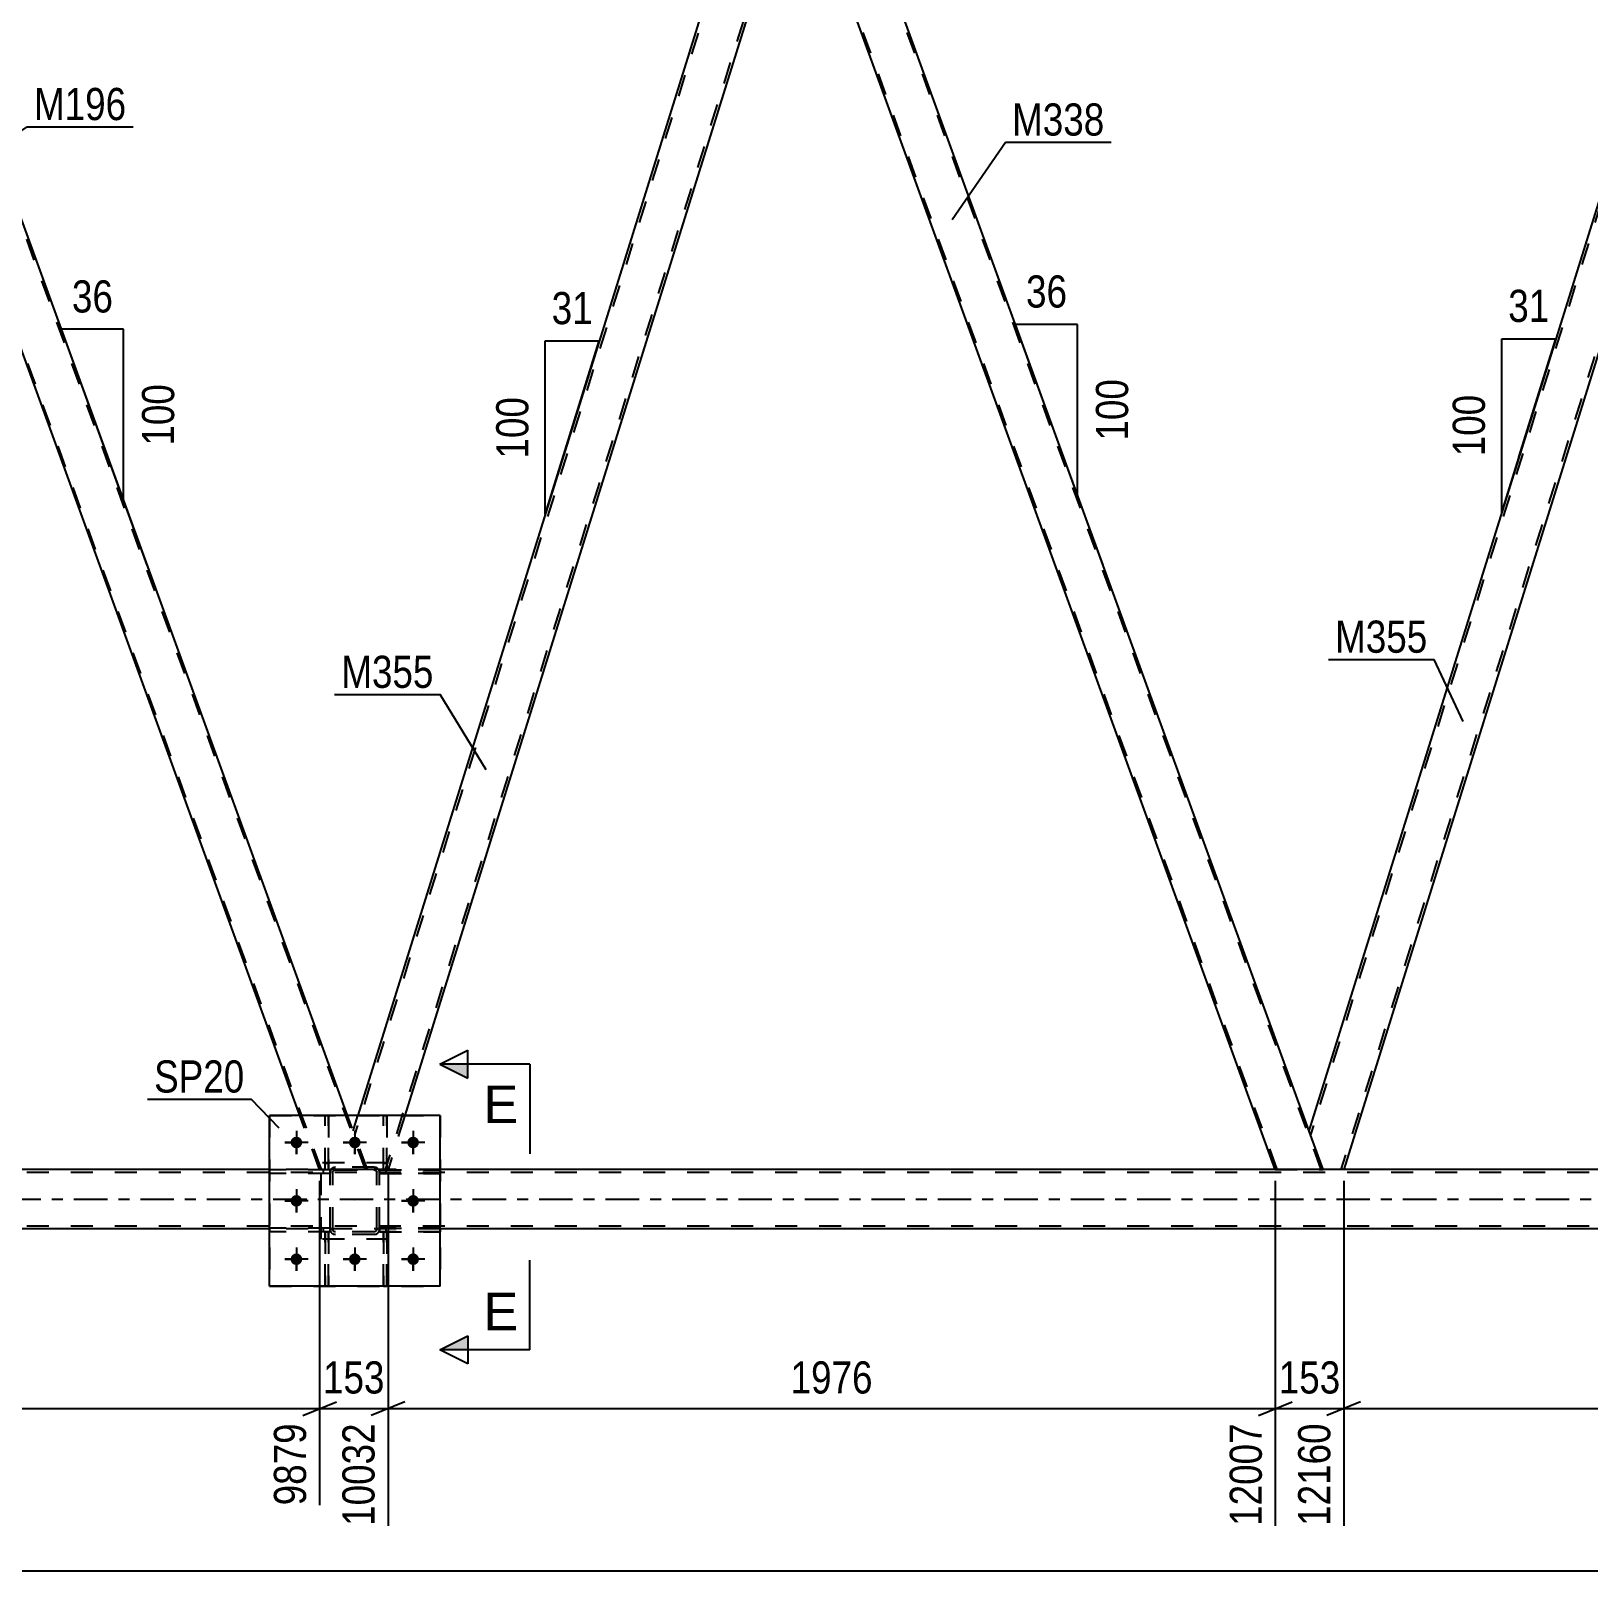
# Model space of a CAD drawing. Header units: millimetres. Extents: x 0 to 841, y 0 to 594.
# Drawn here: x 479.6 to 618.4, y 280.7 to 417.8 of the extents above; entities that cross this region are included whole.
import ezdxf

# ---------------------------------------------------------------- set-up
doc = ezdxf.new("R2010")
doc.units = ezdxf.units.MM
doc.linetypes.add('DXK_LINE_DOT2', pattern=[3.9198, 1.9599, -1.9599])
doc.linetypes.add('DXK_LINE_DOT3', pattern=[5.9187, 2.979, -0.9799, 0.9799, -0.9799])
doc.styles.add('Arial', font='ARIAL.TTF', dxfattribs={"height": 0.2})
doc.styles.add('Arial Narrow', font='ARIALN.TTF', dxfattribs={"height": 0.2})

# ---------------------------------------------------------------- blocks, each defined once
blk = doc.blocks.new('Part-318888822-4129 - 3653')
at = {"color": 7, "linetype": 'DXK_LINE_DOT2'}
for p, q in [((506.11, 310.87), (505.79, 310.87)), ((505.79, 310.87), (505.79, 306.04)), ((506.11, 306.04), (506.11, 310.87)), ((505.79, 310.27), (506.11, 310.27)), ((505.79, 306.04), (506.11, 306.04))]:
    blk.add_line(p, q, dxfattribs=at)
blk = doc.blocks.new('Part-318888822-4118 - 3653')
at = {"color": 7, "linetype": 'DXK_LINE_DOT2'}
for p, q in [((510.99, 306.04), (510.99, 310.87)), ((510.99, 310.87), (511.31, 310.87)), ((511.31, 310.87), (511.31, 306.04)), ((510.99, 310.27), (511.31, 310.27)), ((511.31, 306.04), (510.99, 306.04))]:
    blk.add_line(p, q, dxfattribs=at)
blk = doc.blocks.new('Part-318888822-4147 - 3653')
at = {"color": 2, "linetype": 'Continuous'}
for p, q in [((505.79, 321.24), (505.79, 321.24)), ((506.11, 321.24), (505.79, 321.24)), ((506.11, 321.24), (506.11, 321.24))]:
    blk.add_line(p, q, dxfattribs=at)
at = {"color": 7, "linetype": 'DXK_LINE_DOT2'}
for p, q in [((505.79, 316.39), (505.79, 321.24)), ((506.11, 316.39), (506.11, 321.24)), ((505.79, 316.99), (506.11, 316.99)), ((506.11, 316.39), (505.79, 316.39))]:
    blk.add_line(p, q, dxfattribs=at)
blk = doc.blocks.new('Part-318888822-4210 - 3653')
at = {"color": 7, "linetype": 'DXK_LINE_DOT2'}
for p, q in [((506.24, 316.4), (500.84, 316.4)), ((500.84, 316.08), (500.84, 316.4)), ((505.64, 316.08), (505.64, 316.4)), ((506.24, 316.4), (506.24, 316.08)), ((506.24, 316.08), (500.84, 316.08))]:
    blk.add_line(p, q, dxfattribs=at)
blk = doc.blocks.new('Part-318888822-4138 - 3653')
at = {"color": 2, "linetype": 'Continuous'}
for p, q in [((510.99, 321.24), (510.99, 321.24)), ((511.31, 321.24), (510.99, 321.24)), ((511.31, 321.24), (511.31, 321.24))]:
    blk.add_line(p, q, dxfattribs=at)
at = {"color": 7, "linetype": 'DXK_LINE_DOT2'}
for p, q in [((510.99, 316.39), (510.99, 321.24)), ((511.31, 316.39), (511.31, 321.24)), ((510.99, 316.99), (511.31, 316.99)), ((511.31, 316.39), (510.99, 316.39))]:
    blk.add_line(p, q, dxfattribs=at)
blk = doc.blocks.new('Part-318888822-4137 - 3653')
at = {"color": 7, "linetype": 'DXK_LINE_DOT2'}
for p, q in [((506.24, 311.2), (500.84, 311.2)), ((500.84, 310.88), (500.84, 311.2)), ((506.24, 310.88), (500.84, 310.88)), ((505.64, 310.88), (505.64, 311.2)), ((506.24, 311.2), (506.24, 310.88))]:
    blk.add_line(p, q, dxfattribs=at)
blk = doc.blocks.new('Part-318888822-3937 - 3653')
at = {"color": 7, "linetype": 'DXK_LINE_DOT2'}
for p, q in [((500.84, 321.24), (516.04, 321.24)), ((500.84, 321.24), (500.84, 306.04)), ((516.04, 321.24), (516.04, 306.04)), ((500.84, 306.04), (516.04, 306.04))]:
    blk.add_line(p, q, dxfattribs=at)
blk = doc.blocks.new('Part-318888822-4220 - 3653')
at = {"color": 7, "linetype": 'DXK_LINE_DOT2'}
for p, q in [((546.81, 436.36), (546.78, 436.36)), ((546.78, 436.36), (547.12, 436.36)), ((547.84, 433.44), (546.78, 436.36)), ((590.6, 316.42), (546.95, 436.36)), ((551.04, 436.36), (550.7, 436.36)), ((550.7, 436.36), (550.87, 436.36)), ((594.52, 316.42), (550.87, 436.36)), ((594.69, 316.42), (593.44, 319.84)), ((590.43, 316.42), (594.69, 316.42))]:
    blk.add_line(p, q, dxfattribs=at)
at = {"color": 2, "linetype": 'Continuous'}
for p, q in [((550.7, 436.36), (547.12, 436.36)), ((593.44, 319.84), (551.04, 436.36)), ((590.43, 316.42), (547.84, 433.44))]:
    blk.add_line(p, q, dxfattribs=at)
blk = doc.blocks.new('Part-318888822-3956 - 3653')
at = {"color": 7, "linetype": 'DXK_LINE_DOT2'}
for p, q in [((505.79, 316.39), (505.79, 321.24)), ((505.79, 321.24), (506.11, 321.24)), ((506.11, 321.24), (506.11, 316.39)), ((505.79, 316.99), (506.11, 316.99)), ((506.11, 316.39), (505.79, 316.39))]:
    blk.add_line(p, q, dxfattribs=at)
blk = doc.blocks.new('Bolt-318888822-3957 - 3653')
at = {"linetype": 'Continuous'}
for points in [[(503.76, 318.84, -1), (502.72, 318.84, -1)], [(508.96, 318.84, -1), (507.92, 318.84, -1)], [(514.16, 318.84, -1), (513.12, 318.84, -1)], [(503.76, 313.64, -1), (502.72, 313.64, -1)], [(514.16, 313.64, -1), (513.12, 313.64, -1)], [(503.76, 308.44, -1), (502.72, 308.44, -1)], [(508.96, 308.44, -1), (507.92, 308.44, -1)], [(514.16, 308.44, -1), (513.12, 308.44, -1)]]:
    blk.add_hatch(color=1, dxfattribs=at).paths.add_polyline_path(points)
at = {"color": 1, "linetype": 'Continuous'}
for p, q in [((503.24, 319.88), (503.24, 317.8)), ((508.44, 319.88), (508.44, 317.8)), ((513.64, 319.88), (513.64, 317.8)), ((504.28, 318.84), (502.2, 318.84)), ((509.48, 318.84), (507.4, 318.84)), ((514.68, 318.84), (512.6, 318.84)), ((504.28, 313.64), (502.2, 313.64)), ((503.24, 314.68), (503.24, 312.6)), ((514.68, 313.64), (512.6, 313.64)), ((513.64, 314.68), (513.64, 312.6)), ((503.24, 309.48), (503.24, 307.4)), ((508.44, 309.48), (508.44, 307.4)), ((513.64, 309.48), (513.64, 307.4)), ((504.28, 308.44), (502.2, 308.44)), ((509.48, 308.44), (507.4, 308.44)), ((514.68, 308.44), (512.6, 308.44))]:
    blk.add_line(p, q, dxfattribs=at)
blk = doc.blocks.new('Part-318888822-3978 - 3653')
at = {"color": 7, "linetype": 'DXK_LINE_DOT2'}
for p, q in [((505.79, 306.04), (505.79, 310.87)), ((505.79, 310.87), (506.11, 310.87)), ((506.11, 310.87), (506.11, 306.04)), ((505.79, 310.27), (506.11, 310.27)), ((506.11, 306.04), (505.79, 306.04))]:
    blk.add_line(p, q, dxfattribs=at)
blk = doc.blocks.new('Part-318888822-3983 - 3653')
at = {"color": 2, "linetype": 'Continuous'}
for p, q in [((629.73, 436.36), (593.43, 319.89)), ((631.91, 436.36), (630.23, 436.36)), ((632.98, 433.44), (631.91, 436.36)), ((632.99, 433.39), (596.53, 316.42)), ((594.69, 316.42), (593.44, 319.84))]:
    blk.add_line(p, q, dxfattribs=at)
at = {"color": 7, "linetype": 'DXK_LINE_DOT2'}
for p, q in [((629.98, 436.36), (593.56, 319.52)), ((630.23, 436.36), (629.73, 436.36)), ((632.86, 433.76), (596.28, 316.42)), ((632.99, 433.39), (632.98, 433.44)), ((632.99, 433.39), (632.98, 433.44)), ((593.43, 319.89), (593.44, 319.84)), ((596.53, 316.42), (594.69, 316.42))]:
    blk.add_line(p, q, dxfattribs=at)
blk = doc.blocks.new('Part-318888822-3988 - 3653')
at = {"color": 2, "linetype": 'Continuous'}
for p, q in [((465.44, 437.64), (461.18, 437.64)), ((507.8, 321.24), (465.44, 437.64)), ((503.55, 321.24), (462.71, 433.44))]:
    blk.add_line(p, q, dxfattribs=at)
at = {"color": 7, "linetype": 'DXK_LINE_DOT2'}
for p, q in [((461.18, 437.64), (462.71, 433.44)), ((505.47, 316.42), (461.35, 437.64)), ((509.39, 316.42), (465.27, 437.64)), ((505.3, 316.42), (503.55, 321.24)), ((509.56, 316.42), (507.8, 321.24)), ((509.56, 316.42), (505.3, 316.42))]:
    blk.add_line(p, q, dxfattribs=at)
blk = doc.blocks.new('Part-318888822-4036 - 3653')
at = {"color": 7, "linetype": 'DXK_LINE_DOT2'}
for p, q in [((511.31, 310.87), (510.99, 310.87)), ((510.99, 310.87), (510.99, 306.04)), ((511.31, 306.04), (511.31, 310.87)), ((510.99, 310.27), (511.31, 310.27)), ((510.99, 306.04), (511.31, 306.04))]:
    blk.add_line(p, q, dxfattribs=at)
blk = doc.blocks.new('Part-318888822-4042 - 3653')
at = {"color": 7, "linetype": 'DXK_LINE_DOT2'}
for p, q in [((506.24, 311.2), (500.84, 311.2)), ((500.84, 311.2), (500.84, 310.88)), ((506.24, 310.88), (500.84, 310.88)), ((505.64, 310.88), (505.64, 311.2)), ((506.24, 310.88), (506.24, 311.2))]:
    blk.add_line(p, q, dxfattribs=at)
blk = doc.blocks.new('Part-318888822-4051 - 3653')
at = {"color": 7, "linetype": 'DXK_LINE_DOT2'}
for p, q in [((516.04, 316.4), (510.64, 316.4)), ((510.64, 316.4), (510.64, 316.08)), ((511.24, 316.08), (511.24, 316.4)), ((516.04, 316.08), (516.04, 316.4)), ((510.64, 316.08), (516.04, 316.08))]:
    blk.add_line(p, q, dxfattribs=at)
blk = doc.blocks.new('Part-318888822-4054 - 3653')
at = {"color": 7, "linetype": 'DXK_LINE_DOT2'}
for p, q in [((516.04, 311.2), (510.64, 311.2)), ((510.64, 311.2), (510.64, 310.88)), ((510.64, 310.88), (516.04, 310.88)), ((511.24, 310.88), (511.24, 311.2)), ((516.04, 310.88), (516.04, 311.2))]:
    blk.add_line(p, q, dxfattribs=at)
blk = doc.blocks.new('Part-318888822-4057 - 3653')
at = {"color": 7, "linetype": 'DXK_LINE_DOT2'}
for p, q in [((506.24, 316.4), (500.84, 316.4)), ((500.84, 316.4), (500.84, 316.08)), ((505.64, 316.08), (505.64, 316.4)), ((506.24, 316.08), (506.24, 316.4)), ((506.24, 316.08), (500.84, 316.08))]:
    blk.add_line(p, q, dxfattribs=at)
blk = doc.blocks.new('Part-318888822-4062 - 3653')
at = {"color": 2, "linetype": 'Continuous'}
for p, q in [((500.84, 316.42), (260.82, 316.42)), ((671.11, 316.42), (516.04, 316.42)), ((500.84, 311.14), (260.83, 311.14)), ((671.11, 311.14), (516.04, 311.14))]:
    blk.add_line(p, q, dxfattribs=at)
at = {"color": 7, "linetype": 'DXK_LINE_DOT2'}
for p, q in [((516.04, 316.42), (500.84, 316.42)), ((786.94, 316.18), (110.93, 316.18)), ((786.94, 311.38), (110.18, 311.38)), ((516.04, 311.14), (500.84, 311.14))]:
    blk.add_line(p, q, dxfattribs=at)
at = {"color": 7, "linetype": 'DXK_LINE_DOT3'}
blk.add_line((110.55, 313.78), (786.94, 313.78), dxfattribs=at)
blk = doc.blocks.new('Part-318888822-4067 - 3653')
at = {"color": 2, "linetype": 'Continuous'}
for p, q in [((516.04, 321.24), (500.84, 321.24)), ((500.84, 306.04), (500.84, 321.24)), ((516.04, 306.04), (516.04, 321.24)), ((516.04, 306.04), (500.84, 306.04))]:
    blk.add_line(p, q, dxfattribs=at)
blk = doc.blocks.new('Part-318888822-4070 - 3653')
at = {"color": 7, "linetype": 'DXK_LINE_DOT2'}
for p, q in [((510.99, 316.39), (510.99, 321.24)), ((510.99, 321.24), (511.31, 321.24)), ((511.31, 321.24), (511.31, 316.39)), ((510.99, 316.99), (511.31, 316.99)), ((511.31, 316.39), (510.99, 316.39))]:
    blk.add_line(p, q, dxfattribs=at)
blk = doc.blocks.new('Part-318888822-4111 - 3653')
at = {"color": 7, "linetype": 'DXK_LINE_DOT2'}
for p, q in [((511.44, 317.04), (505.44, 317.04)), ((505.44, 310.24), (505.44, 317.04)), ((511.44, 310.24), (511.44, 317.04)), ((511.44, 310.24), (505.44, 310.24))]:
    blk.add_line(p, q, dxfattribs=at)
blk = doc.blocks.new('Bolt-318888822-4112 - 3653')
at = {"color": 1, "linetype": 'Continuous'}
for p, q in [((503.24, 319.88), (503.24, 319.18)), ((508.44, 319.88), (508.44, 319.18)), ((513.64, 319.88), (513.64, 319.18)), ((502.2, 318.84), (502.89, 318.84)), ((503.24, 317.8), (503.24, 318.49)), ((504.28, 318.84), (503.59, 318.84)), ((507.4, 318.84), (508.09, 318.84)), ((508.44, 317.8), (508.44, 318.49)), ((509.48, 318.84), (508.79, 318.84)), ((512.6, 318.84), (513.29, 318.84)), ((513.64, 317.8), (513.64, 318.49)), ((514.68, 318.84), (513.99, 318.84)), ((502.2, 313.64), (502.89, 313.64)), ((503.24, 314.68), (503.24, 313.98)), ((504.28, 313.64), (503.59, 313.64)), ((512.6, 313.64), (513.29, 313.64)), ((513.64, 314.68), (513.64, 313.98)), ((514.68, 313.64), (513.99, 313.64)), ((503.24, 312.6), (503.24, 313.29)), ((513.64, 312.6), (513.64, 313.29)), ((503.24, 309.48), (503.24, 308.78)), ((508.44, 309.48), (508.44, 308.78)), ((513.64, 309.48), (513.64, 308.78)), ((502.2, 308.44), (502.89, 308.44)), ((503.24, 307.4), (503.24, 308.09)), ((504.28, 308.44), (503.59, 308.44)), ((507.4, 308.44), (508.09, 308.44)), ((508.44, 307.4), (508.44, 308.09)), ((509.48, 308.44), (508.79, 308.44)), ((512.6, 308.44), (513.29, 308.44)), ((513.64, 307.4), (513.64, 308.09)), ((514.68, 308.44), (513.99, 308.44))]:
    blk.add_line(p, q, dxfattribs=at)
blk = doc.blocks.new('Part-318888822-4144 - 3653')
at = {"color": 7, "linetype": 'DXK_LINE_DOT2'}
for p, q in [((510.64, 316.08), (510.64, 316.4)), ((510.64, 316.4), (516.04, 316.4)), ((511.24, 316.08), (511.24, 316.4)), ((516.04, 316.4), (516.04, 316.08)), ((516.04, 316.08), (510.64, 316.08))]:
    blk.add_line(p, q, dxfattribs=at)
blk = doc.blocks.new('Part-318888822-4154 - 3653')
at = {"color": 7, "linetype": 'DXK_LINE_DOT2'}
for p, q in [((506.24, 316.16), (506.28, 316.34)), ((506.28, 316.34), (506.24, 316.16)), ((506.54, 316.6), (506.72, 316.64)), ((506.72, 316.64), (506.54, 316.6)), ((506.55, 316.33), (506.63, 316.38)), ((506.63, 316.38), (506.72, 316.4)), ((510.16, 316.64), (506.72, 316.64)), ((506.72, 316.4), (510.16, 316.4)), ((510.16, 316.64), (510.34, 316.6)), ((510.34, 316.6), (510.16, 316.64)), ((510.16, 316.4), (510.25, 316.38)), ((510.25, 316.38), (510.33, 316.33)), ((510.6, 316.34), (510.64, 316.16)), ((510.64, 316.16), (510.6, 316.34)), ((506.24, 311.12), (506.24, 316.16)), ((506.48, 316.16), (506.5, 316.25)), ((506.48, 311.12), (506.48, 316.16)), ((506.5, 316.25), (506.55, 316.33)), ((510.33, 316.33), (510.38, 316.25)), ((510.38, 316.25), (510.4, 316.16)), ((510.4, 311.12), (510.4, 316.16)), ((510.64, 311.12), (510.64, 316.16)), ((506.28, 310.93), (506.24, 311.12)), ((506.24, 311.12), (506.28, 310.93)), ((506.5, 311.02), (506.48, 311.12)), ((506.55, 310.95), (506.5, 311.02)), ((506.63, 310.89), (506.55, 310.95)), ((506.72, 310.88), (506.63, 310.89)), ((510.16, 310.88), (506.72, 310.88)), ((510.25, 310.89), (510.16, 310.88)), ((510.33, 310.95), (510.25, 310.89)), ((510.38, 311.02), (510.33, 310.95)), ((510.4, 311.12), (510.38, 311.02)), ((510.64, 311.12), (510.6, 310.93)), ((510.6, 310.93), (510.64, 311.12)), ((506.72, 310.64), (506.54, 310.67)), ((506.54, 310.67), (506.72, 310.64)), ((510.16, 310.64), (506.72, 310.64)), ((510.34, 310.67), (510.16, 310.64)), ((510.16, 310.64), (510.34, 310.67))]:
    blk.add_line(p, q, dxfattribs=at)
at = {"color": 7, "linetype": 'DXK_LINE_DOT3'}
blk.add_line((508.44, 313.64), (508.44, 313.64), dxfattribs=at)
at = {"color": 7, "linetype": 'DXK_LINE_DOT2'}
for centre, start, end in [((506.72, 316.16), 112.5, 157.5), ((506.72, 316.16), 112.5, 157.5), ((510.16, 316.16), 22.5, 67.5), ((510.16, 316.16), 22.5, 67.5), ((506.72, 311.12), 202.5, 247.5), ((506.72, 311.12), 202.5, 247.5), ((510.16, 311.12), 292.5, 337.5), ((510.16, 311.12), 292.5, 337.5)]:
    blk.add_arc(centre, 0.48, start, end, dxfattribs=at)
blk = doc.blocks.new('Part-318888822-4155 - 3653')
at = {"color": 7, "linetype": 'DXK_LINE_DOT2'}
for p, q in [((511.44, 317.04), (505.44, 317.04)), ((505.44, 310.24), (505.44, 317.04)), ((511.44, 310.24), (511.44, 317.04)), ((511.44, 310.24), (505.44, 310.24))]:
    blk.add_line(p, q, dxfattribs=at)
blk = doc.blocks.new('Part-318888822-4208 - 3653')
at = {"color": 7, "linetype": 'DXK_LINE_DOT2'}
for p, q in [((506.24, 316.16), (506.28, 316.34)), ((506.28, 316.34), (506.24, 316.16)), ((506.54, 316.6), (506.72, 316.64)), ((506.72, 316.64), (506.54, 316.6)), ((506.55, 316.33), (506.63, 316.38)), ((506.63, 316.38), (506.72, 316.4)), ((510.16, 316.64), (506.72, 316.64)), ((506.72, 316.4), (510.16, 316.4)), ((510.16, 316.64), (510.34, 316.6)), ((510.34, 316.6), (510.16, 316.64)), ((510.16, 316.4), (510.25, 316.38)), ((510.25, 316.38), (510.33, 316.33)), ((510.6, 316.34), (510.64, 316.16)), ((510.64, 316.16), (510.6, 316.34)), ((506.24, 311.12), (506.24, 316.16)), ((506.48, 316.16), (506.5, 316.25)), ((506.48, 311.12), (506.48, 316.16)), ((506.5, 316.25), (506.55, 316.33)), ((510.33, 316.33), (510.38, 316.25)), ((510.38, 316.25), (510.4, 316.16)), ((510.4, 311.12), (510.4, 316.16)), ((510.64, 311.12), (510.64, 316.16)), ((506.28, 310.93), (506.24, 311.12)), ((506.24, 311.12), (506.28, 310.93)), ((506.5, 311.02), (506.48, 311.12)), ((506.55, 310.95), (506.5, 311.02)), ((506.63, 310.89), (506.55, 310.95)), ((506.72, 310.88), (506.63, 310.89)), ((510.16, 310.88), (506.72, 310.88)), ((510.25, 310.89), (510.16, 310.88)), ((510.33, 310.95), (510.25, 310.89)), ((510.38, 311.02), (510.33, 310.95)), ((510.4, 311.12), (510.38, 311.02)), ((510.64, 311.12), (510.6, 310.93)), ((510.6, 310.93), (510.64, 311.12)), ((506.72, 310.64), (506.54, 310.67)), ((506.54, 310.67), (506.72, 310.64)), ((510.16, 310.64), (506.72, 310.64)), ((510.34, 310.67), (510.16, 310.64)), ((510.16, 310.64), (510.34, 310.67))]:
    blk.add_line(p, q, dxfattribs=at)
at = {"color": 7, "linetype": 'DXK_LINE_DOT3'}
blk.add_line((508.44, 313.64), (508.44, 313.64), dxfattribs=at)
at = {"color": 7, "linetype": 'DXK_LINE_DOT2'}
for centre, start, end in [((506.72, 316.16), 112.5, 157.5), ((506.72, 316.16), 112.5, 157.5), ((510.16, 316.16), 22.5, 67.5), ((510.16, 316.16), 22.5, 67.5), ((506.72, 311.12), 202.5, 247.5), ((506.72, 311.12), 202.5, 247.5), ((510.16, 311.12), 292.5, 337.5), ((510.16, 311.12), 292.5, 337.5)]:
    blk.add_arc(centre, 0.48, start, end, dxfattribs=at)
blk = doc.blocks.new('Part-318888822-4209 - 3653')
at = {"color": 7, "linetype": 'DXK_LINE_DOT2'}
for p, q in [((510.64, 310.88), (510.64, 311.2)), ((510.64, 311.2), (516.04, 311.2)), ((516.04, 310.88), (510.64, 310.88)), ((511.24, 310.88), (511.24, 311.2)), ((516.04, 311.2), (516.04, 310.88))]:
    blk.add_line(p, q, dxfattribs=at)
blk = doc.blocks.new('Part-318888822-4215 - 3653')
at = {"color": 7, "linetype": 'DXK_LINE_DOT2'}
for p, q in [((544.85, 436.36), (508.43, 319.52)), ((545.1, 436.36), (544.6, 436.36)), ((547.72, 433.76), (511.15, 316.42)), ((547.86, 433.39), (547.84, 433.44)), ((547.86, 433.39), (547.84, 433.44)), ((508.29, 319.89), (508.71, 321.24)), ((512.9, 321.24), (511.4, 316.42)), ((509.56, 316.42), (508.29, 319.89)), ((511.4, 316.42), (509.56, 316.42))]:
    blk.add_line(p, q, dxfattribs=at)
at = {"color": 2, "linetype": 'Continuous'}
for p, q in [((544.6, 436.36), (508.71, 321.24)), ((546.78, 436.36), (545.1, 436.36)), ((547.84, 433.44), (546.78, 436.36)), ((547.86, 433.39), (512.9, 321.24))]:
    blk.add_line(p, q, dxfattribs=at)
blk = doc.blocks.new('StraightDimension-318888822-4567 - 3653')
at = {"color": 7, "linetype": 'Continuous'}
for p, q in [((590.43, 315.42), (590.43, 284.69)), ((596.53, 315.42), (596.53, 284.69)), ((588.93, 294.53), (591.93, 295.73)), ((598.03, 295.73), (595.03, 294.53)), ((590.43, 295.13), (596.53, 295.13))]:
    blk.add_line(p, q, dxfattribs=at)
at = {"color": 0}
blk.add_wipeout([(596.83, 295.88), (596.83, 300.08), (590.14, 300.08), (590.14, 295.88)], dxfattribs=at)
at = {"color": 0, "linetype": 'Continuous'}
blk.add_wipeout([(595.93, 294.43), (591.73, 294.43), (591.73, 284.09), (595.93, 284.09)], dxfattribs=at)
at = {"color": 3, "style": 'Arial Narrow'}
blk.add_text('153', height=2.863, dxfattribs=at).set_placement((590.74, 296.48))
at = {"color": 3, "linetype": 'Continuous', "style": 'Arial Narrow'}
blk.add_text('12160', height=2.863, rotation=90.0002, dxfattribs=at).set_placement((595.33, 284.69))
blk = doc.blocks.new('StraightDimension-318888822-4529 - 3653')
at = {"color": 7, "linetype": 'Continuous'}
for p, q in [((505.3, 315.42), (505.3, 286.52)), ((511.4, 315.42), (511.4, 284.69)), ((503.8, 294.53), (506.8, 295.73)), ((512.9, 295.73), (509.9, 294.53)), ((505.3, 295.13), (511.4, 295.13))]:
    blk.add_line(p, q, dxfattribs=at)
at = {"color": 0}
blk.add_wipeout([(511.69, 295.88), (511.69, 300.08), (505.01, 300.08), (505.01, 295.88)], dxfattribs=at)
at = {"color": 0, "linetype": 'Continuous'}
blk.add_wipeout([(510.8, 294.43), (506.6, 294.43), (506.6, 284.09), (510.8, 284.09)], dxfattribs=at)
at = {"color": 3, "style": 'Arial Narrow'}
blk.add_text('153', height=2.863, dxfattribs=at).set_placement((505.61, 296.48))
at = {"color": 3, "linetype": 'Continuous', "style": 'Arial Narrow'}
blk.add_text('10032', height=2.863, rotation=90.0002, dxfattribs=at).set_placement((510.2, 284.69))
blk = doc.blocks.new('StraightDimension-318888822-4581 - 3653')
at = {"color": 7, "linetype": 'Continuous'}
for p, q in [((596.53, 315.42), (596.53, 284.69)), ((675.57, 315.42), (675.57, 284.69)), ((598.03, 295.73), (595.03, 294.53)), ((674.07, 294.53), (677.07, 295.73)), ((596.53, 295.13), (675.57, 295.13))]:
    blk.add_line(p, q, dxfattribs=at)
at = {"color": 0}
blk.add_wipeout([(640.31, 295.88), (640.31, 300.08), (631.79, 300.08), (631.79, 295.88)], dxfattribs=at)
at = {"color": 3, "style": 'Arial Narrow'}
blk.add_text('1976', height=2.863, dxfattribs=at).set_placement((632.39, 296.48))
at = {"color": 0, "linetype": 'Continuous'}
blk.add_wipeout([(674.97, 294.43), (670.77, 294.43), (670.77, 284.09), (674.97, 284.09)], dxfattribs=at)
at = {"color": 3, "linetype": 'Continuous', "style": 'Arial Narrow'}
blk.add_text('14136', height=2.863, rotation=90.0002, dxfattribs=at).set_placement((674.37, 284.69))
blk = doc.blocks.new('AngleDimension-318888822-4244 - 3653')
at = {"color": 7, "linetype": 'Continuous'}
for p, q in [((572.82, 391.72), (567.28, 391.72)), ((572.82, 376.5), (567.28, 391.72)), ((572.82, 376.5), (572.82, 391.72)), ((575.1, 370.26), (572.82, 376.5))]:
    blk.add_line(p, q, dxfattribs=at)
at = {"color": 0}
for points in [[(572.48, 392.62), (572.48, 396.82), (567.63, 396.82), (567.63, 392.62)], [(577.92, 387.45), (573.72, 387.45), (573.72, 380.77), (577.92, 380.77)]]:
    blk.add_wipeout(points, dxfattribs=at)
at = {"color": 3, "style": 'Arial Narrow'}
blk.add_text('36', height=2.863, dxfattribs=at).set_placement((568.23, 393.22))
blk.add_text('100', height=2.863, rotation=90.0002, dxfattribs=at).set_placement((577.32, 381.37))
blk = doc.blocks.new('AngleDimension-318888822-4258 - 3653')
at = {"color": 7, "linetype": 'Continuous'}
for p, q in [((487.85, 391.28), (482.31, 391.28)), ((487.85, 376.05), (482.31, 391.28)), ((487.85, 376.05), (487.85, 391.28)), ((489.96, 370.26), (487.85, 376.05))]:
    blk.add_line(p, q, dxfattribs=at)
at = {"color": 0}
for points in [[(487.51, 392.18), (487.51, 396.38), (482.65, 396.38), (482.65, 392.18)], [(492.95, 387.01), (488.75, 387.01), (488.75, 380.32), (492.95, 380.32)]]:
    blk.add_wipeout(points, dxfattribs=at)
at = {"color": 3, "style": 'Arial Narrow'}
blk.add_text('36', height=2.863, dxfattribs=at).set_placement((483.25, 392.78))
blk.add_text('100', height=2.863, rotation=90.0002, dxfattribs=at).set_placement((492.35, 380.92))
blk = doc.blocks.new('StraightDimension-318888822-4510 - 3653')
at = {"color": 7, "linetype": 'Continuous'}
for p, q in [((426.27, 315.42), (426.27, 286.52)), ((505.3, 315.42), (505.3, 286.52)), ((427.77, 295.73), (424.77, 294.53)), ((503.8, 294.53), (506.8, 295.73)), ((426.27, 295.13), (505.3, 295.13))]:
    blk.add_line(p, q, dxfattribs=at)
at = {"color": 0}
blk.add_wipeout([(470.04, 295.88), (470.04, 300.08), (461.53, 300.08), (461.53, 295.88)], dxfattribs=at)
at = {"color": 3, "style": 'Arial Narrow'}
blk.add_text('1976', height=2.863, dxfattribs=at).set_placement((462.13, 296.48))
at = {"color": 0, "linetype": 'Continuous'}
blk.add_wipeout([(504.7, 294.43), (500.5, 294.43), (500.5, 285.92), (504.7, 285.92)], dxfattribs=at)
at = {"color": 3, "linetype": 'Continuous', "style": 'Arial Narrow'}
blk.add_text('9879', height=2.863, rotation=90.0002, dxfattribs=at).set_placement((504.1, 286.52))
blk = doc.blocks.new('StraightDimension-318888822-4548 - 3653')
at = {"color": 7, "linetype": 'Continuous'}
for p, q in [((511.4, 315.42), (511.4, 284.69)), ((590.43, 315.42), (590.43, 284.69)), ((512.9, 295.73), (509.9, 294.53)), ((588.93, 294.53), (591.93, 295.73)), ((511.4, 295.13), (590.43, 295.13))]:
    blk.add_line(p, q, dxfattribs=at)
at = {"color": 0}
blk.add_wipeout([(555.17, 295.88), (555.17, 300.08), (546.66, 300.08), (546.66, 295.88)], dxfattribs=at)
at = {"color": 3, "style": 'Arial Narrow'}
blk.add_text('1976', height=2.863, dxfattribs=at).set_placement((547.26, 296.48))
at = {"color": 0, "linetype": 'Continuous'}
blk.add_wipeout([(589.83, 294.43), (585.63, 294.43), (585.63, 284.09), (589.83, 284.09)], dxfattribs=at)
at = {"color": 3, "linetype": 'Continuous', "style": 'Arial Narrow'}
blk.add_text('12007', height=2.863, rotation=90.0002, dxfattribs=at).set_placement((589.23, 284.69))
blk = doc.blocks.new('StraightDimension-318888822-4667 - 3653')
at = {"color": 7, "linetype": 'Continuous'}
blk.add_line((57.78, 280.68), (797.8, 280.68), dxfattribs=at)
blk = doc.blocks.new('AngleDimension-318888822-26910 - 3653')
at = {"color": 7, "linetype": 'Continuous'}
for p, q in [((525.4, 390.24), (530.22, 390.24)), ((525.4, 374.78), (530.22, 390.24)), ((525.4, 374.78), (525.4, 390.24)), ((527.12, 380.29), (530.22, 390.24))]:
    blk.add_line(p, q, dxfattribs=at)
at = {"color": 0}
for points in [[(530.24, 391.14), (530.24, 395.34), (525.38, 395.34), (525.38, 391.14)], [(524.5, 385.85), (520.3, 385.85), (520.3, 379.17), (524.5, 379.17)]]:
    blk.add_wipeout(points, dxfattribs=at)
at = {"color": 3, "style": 'Arial Narrow'}
blk.add_text('31', height=2.863, dxfattribs=at).set_placement((525.98, 391.74))
blk.add_text('100', height=2.863, rotation=90.0002, dxfattribs=at).set_placement((523.9, 379.77))
blk = doc.blocks.new('AngleDimension-318888822-26928 - 3653')
at = {"color": 7, "linetype": 'Continuous'}
for p, q in [((610.6, 390.44), (615.42, 390.44)), ((610.6, 374.97), (615.42, 390.44)), ((610.6, 374.97), (610.6, 390.44)), ((612.13, 379.89), (615.42, 390.44))]:
    blk.add_line(p, q, dxfattribs=at)
at = {"color": 0}
for points in [[(615.43, 391.34), (615.43, 395.54), (610.58, 395.54), (610.58, 391.34)], [(609.7, 386.05), (605.5, 386.05), (605.5, 379.37), (609.7, 379.37)]]:
    blk.add_wipeout(points, dxfattribs=at)
at = {"color": 3, "style": 'Arial Narrow'}
blk.add_text('31', height=2.863, dxfattribs=at).set_placement((611.18, 391.94))
blk.add_text('100', height=2.863, rotation=90.0002, dxfattribs=at).set_placement((609.1, 379.97))
blk = doc.blocks.new('Mark-318888822-4211 - 3653')
at = {"color": 0}
blk.add_wipeout([(515.46, 359.34), (515.46, 362.34), (507.24, 362.34), (507.24, 359.34)], dxfattribs=at)
blk.add_wipeout([(515.46, 359.34), (515.46, 362.34), (507.24, 362.34), (507.24, 359.34)], dxfattribs=at)
at = {"color": 30, "linetype": 'Continuous'}
for p in [(506.64, 358.74), (520.13, 352.03)]:
    blk.add_line(p, (516.06, 358.74), dxfattribs=at)
at = {"color": 3, "style": 'Arial Narrow'}
blk.add_text('M355', height=2.863, dxfattribs=at).set_placement((507.24, 359.34))
blk = doc.blocks.new('Mark-318888822-3979 - 3653')
at = {"color": 0}
blk.add_wipeout([(603.98, 362.47), (603.98, 365.47), (595.76, 365.47), (595.76, 362.47)], dxfattribs=at)
blk.add_wipeout([(603.98, 362.47), (603.98, 365.47), (595.76, 365.47), (595.76, 362.47)], dxfattribs=at)
at = {"color": 30, "linetype": 'Continuous'}
for p in [(595.16, 361.87), (607.17, 356.35)]:
    blk.add_line(p, (604.58, 361.87), dxfattribs=at)
at = {"color": 3, "style": 'Arial Narrow'}
blk.add_text('M355', height=2.863, dxfattribs=at).set_placement((595.76, 362.47))
blk = doc.blocks.new('Mark-318888822-3984 - 3653')
at = {"color": 0}
blk.add_wipeout([(488.09, 409.92), (488.09, 412.92), (479.87, 412.92), (479.87, 409.92)], dxfattribs=at)
blk.add_wipeout([(488.09, 409.92), (488.09, 412.92), (479.87, 412.92), (479.87, 409.92)], dxfattribs=at)
at = {"color": 30, "linetype": 'Continuous'}
for p, q in [((475.14, 406.5), (479.27, 409.32)), ((479.27, 409.32), (488.69, 409.32))]:
    blk.add_line(p, q, dxfattribs=at)
at = {"color": 3, "style": 'Arial Narrow'}
blk.add_text('M196', height=2.863, dxfattribs=at).set_placement((479.87, 409.92))
blk = doc.blocks.new('SectionMark-318888822-5430 - 3653')
at = {"linetype": 'Continuous'}
for points in [[(518.52, 325.82), (518.52, 324.57), (516.02, 325.82)], [(518.52, 301.62), (518.52, 300.37), (516.02, 300.37)]]:
    blk.add_hatch(color=6, dxfattribs=at).paths.add_polyline_path(points)
at = {"color": 6, "linetype": 'Continuous'}
for p, q in [((516.02, 325.82), (518.52, 327.07)), ((518.52, 324.57), (518.52, 327.07)), ((524.02, 325.82), (516.02, 325.82)), ((516.02, 325.82), (518.52, 324.57)), ((524.02, 325.82), (524.02, 317.82)), ((524.02, 300.37), (524.02, 308.37)), ((516.02, 300.37), (518.52, 301.62)), ((518.52, 301.62), (518.52, 299.12)), ((524.02, 300.37), (516.02, 300.37)), ((518.52, 299.12), (516.02, 300.37))]:
    blk.add_line(p, q, dxfattribs=at)
at = {"color": 0, "linetype": 'Continuous'}
for points in [[(523.02, 320.57), (523.02, 324.07), (519.9, 324.07), (519.9, 320.57)], [(523.02, 302.12), (523.02, 305.62), (519.9, 305.62), (519.9, 302.12)]]:
    blk.add_wipeout(points, dxfattribs=at)
at = {"color": 3, "linetype": 'Continuous', "style": 'Arial'}
for p in [(519.9, 320.57), (519.9, 302.12)]:
    blk.add_text('E', height=3.34, dxfattribs=at).set_placement(p)
blk = doc.blocks.new('Mark-318888822-4063 - 3653')
at = {"color": 0}
blk.add_wipeout([(498.61, 323.29), (498.61, 326.29), (490.57, 326.29), (490.57, 323.29)], dxfattribs=at)
blk.add_wipeout([(498.61, 323.29), (498.61, 326.29), (490.57, 326.29), (490.57, 323.29)], dxfattribs=at)
at = {"color": 30, "linetype": 'Continuous'}
for p in [(489.97, 322.69), (501.72, 320.11)]:
    blk.add_line(p, (499.21, 322.69), dxfattribs=at)
at = {"color": 3, "style": 'Arial Narrow'}
blk.add_text('SP20', height=2.863, dxfattribs=at).set_placement((490.57, 323.29))
blk = doc.blocks.new('Mark-318888822-4216 - 3653')
at = {"color": 0}
blk.add_wipeout([(575.21, 408.54), (575.21, 411.54), (566.99, 411.54), (566.99, 408.54)], dxfattribs=at)
blk.add_wipeout([(575.21, 408.54), (575.21, 411.54), (566.99, 411.54), (566.99, 408.54)], dxfattribs=at)
at = {"color": 30, "linetype": 'Continuous'}
for p, q in [((561.66, 401.06), (566.39, 407.94)), ((566.39, 407.94), (575.81, 407.94))]:
    blk.add_line(p, q, dxfattribs=at)
at = {"color": 3, "style": 'Arial Narrow'}
blk.add_text('M338', height=2.863, dxfattribs=at).set_placement((566.99, 408.54))

msp = doc.modelspace()

# ---------------------------------------------------------------- block references
for name in ['Part-318888822-3988 - 3653', 'Part-318888822-4215 - 3653', 'Part-318888822-4220 - 3653', 'Part-318888822-3983 - 3653', 'Part-318888822-3937 - 3653', 'Part-318888822-4067 - 3653', 'Part-318888822-4147 - 3653', 'Part-318888822-3956 - 3653', 'Part-318888822-4138 - 3653', 'Part-318888822-4070 - 3653', 'Bolt-318888822-3957 - 3653', 'Bolt-318888822-4112 - 3653', 'Part-318888822-4062 - 3653', 'Part-318888822-4210 - 3653', 'Part-318888822-4057 - 3653', 'Part-318888822-4111 - 3653', 'Part-318888822-4155 - 3653', 'Part-318888822-4154 - 3653', 'Part-318888822-4208 - 3653', 'Part-318888822-4051 - 3653', 'Part-318888822-4144 - 3653', 'Part-318888822-4137 - 3653', 'Part-318888822-4042 - 3653', 'Part-318888822-4129 - 3653', 'Part-318888822-3978 - 3653', 'Part-318888822-4054 - 3653', 'Part-318888822-4209 - 3653', 'Part-318888822-4118 - 3653', 'Part-318888822-4036 - 3653']:
    msp.add_blockref(name, (0, 0))

# ---------------------------------------------------------------- next in the draw order: block references
for name in ['AngleDimension-318888822-4244 - 3653', 'AngleDimension-318888822-4258 - 3653', 'StraightDimension-318888822-4529 - 3653', 'StraightDimension-318888822-4567 - 3653']:
    msp.add_blockref(name, (0, 0))

# ---------------------------------------------------------------- next in the draw order: block references
for name in ['StraightDimension-318888822-4510 - 3653', 'StraightDimension-318888822-4548 - 3653', 'StraightDimension-318888822-4581 - 3653']:
    msp.add_blockref(name, (0, 0))

# ---------------------------------------------------------------- next in the draw order: block references
msp.add_blockref('StraightDimension-318888822-4667 - 3653', (0, 0))

# ---------------------------------------------------------------- next in the draw order: block references
for name in ['Mark-318888822-3984 - 3653', 'Mark-318888822-4216 - 3653', 'AngleDimension-318888822-26928 - 3653', 'AngleDimension-318888822-26910 - 3653', 'Mark-318888822-3979 - 3653', 'Mark-318888822-4211 - 3653', 'Mark-318888822-4063 - 3653', 'SectionMark-318888822-5430 - 3653']:
    msp.add_blockref(name, (0, 0))

doc.saveas('drawing.dxf')
